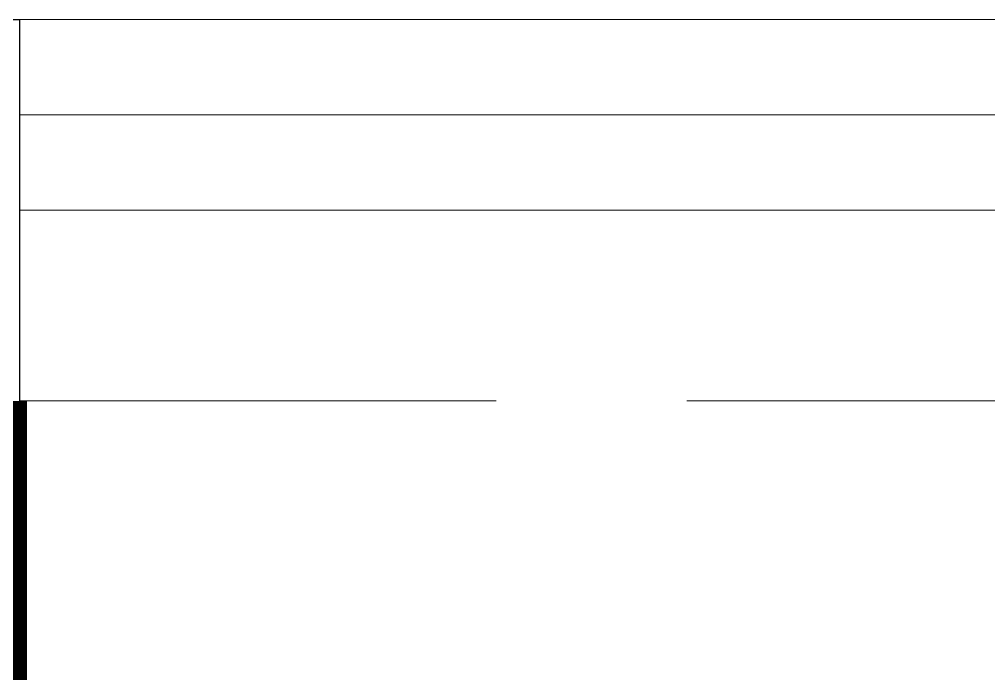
# Model space of a CAD drawing. Extents: x 3753737 to 4713801, y -857380 to 24339.
# Drawn here: x 4485899 to 4486407, y -741577 to -741234 of the extents above; entities that cross this region are included whole.
import ezdxf

# ---------------------------------------------------------------- set-up
doc = ezdxf.new("R2010")
doc.units = 0
doc.header["$LTSCALE"] = 1000
doc.header["$MEASUREMENT"] = 0
doc.linetypes.add('DASH', pattern=[0.35, 0.25, -0.1])
doc.layers.get('0').update_dxf_attribs({"linetype": 'CONTINUOUS'})
doc.layers.add('!!电气', color=1, linetype='CONTINUOUS')
doc.layers.add('WALL', color=252, linetype='CONTINUOUS')
doc.layers.add('平面-栏杆', color=56, linetype='CONTINUOUS', lineweight=15)
doc.layers.add('平面-看线', color=252, linetype='CONTINUOUS', lineweight=15)

# ---------------------------------------------------------------- blocks, each defined once
blk = doc.blocks.new('A$C5F341E43')
at = {"color": 252, "const_width": 8}
blk.add_lwpolyline([(16650, -100), (16650, -250), (16350, -250), (16350, -100)], dxfattribs=at)
at = {"layer": 'WALL', "color": 252}
for p, q in [((16550, 100), (16650, 100)), ((16650, 100), (16650, -100))]:
    blk.add_line(p, q, dxfattribs=at)
at = {"layer": '平面-栏杆', "color": 252}
for points in [[(16650, 50), (21300, 50)], [(16650, 0), (21300, 0)]]:
    blk.add_lwpolyline(points, dxfattribs=at)
at = {"layer": '平面-看线', "color": 252}
blk.add_lwpolyline([(16650, 100), (21300, 100)], dxfattribs=at)
at = {"layer": '平面-看线', "color": 252, "linetype": 'DASH'}
blk.add_lwpolyline([(16650, -100), (21300, -100)], dxfattribs=at)

msp = doc.modelspace()

# ---------------------------------------------------------------- block references
at = {"layer": '!!电气'}
msp.add_blockref('A$C5F341E43', (4469248.63, -741333.77), dxfattribs=at)

doc.saveas('drawing.dxf')
